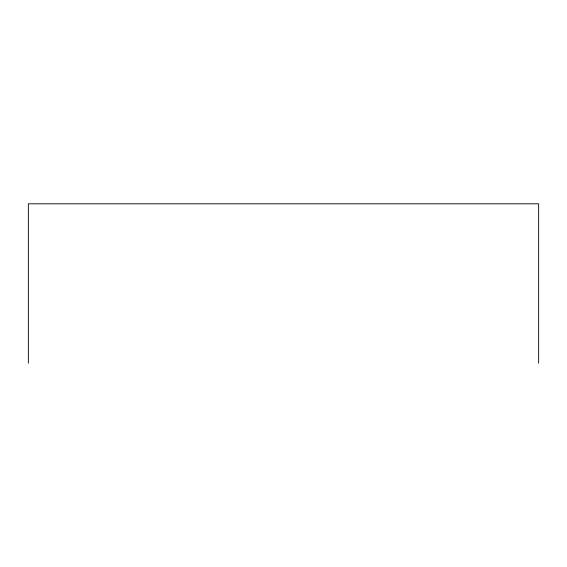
<?xml version="1.0" encoding="UTF-8"?>
<svg xmlns="http://www.w3.org/2000/svg" width="567" height="567" viewBox="0 0 567 567"><rect width="100%" height="100%" fill="white"/><g stroke="black" fill="none" stroke-linecap="round" stroke-linejoin="round"><path stroke-width="0.85" d="M538.65 363.192L538.65 203.808L28.35 203.808L28.35 363.192"/></g></svg>
